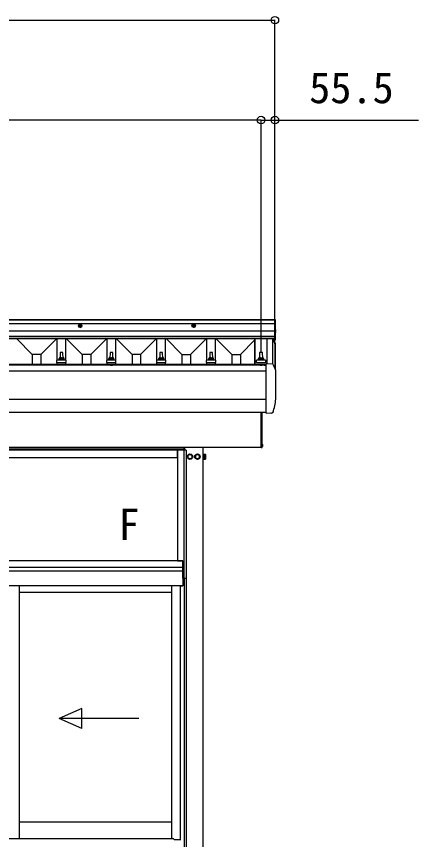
# Model space of a CAD drawing. Units: millimetres, scale not verified. Extents: x -1225 to 1225, y -1820 to 1812.
# Drawn here: x 201.9 to 363.1, y 7.3 to 337.2 of the extents above; entities that cross this region are included whole.
import ezdxf
from ezdxf.enums import TextEntityAlignment as Align

# ---------------------------------------------------------------- set-up
doc = ezdxf.new("R2010")
doc.units = ezdxf.units.MM
doc.header["$LTSCALE"] = 10
for name, color, linetype in [('0-2_USER1', 3, 'Continuous'), ('0-6_YKK_A1', 4, 'Continuous'), ('0-7_YKK_D', 6, 'Continuous')]:
    doc.layers.add(name, color=color, linetype=linetype)
doc.styles.add('ＭＳ ゴシック', font='')
doc.styles.get('ＭＳ ゴシック').set_extended_font_data('MS Gothic')

msp = doc.modelspace()

# ---------------------------------------------------------------- linework, layer by layer
at = {"layer": '0-6_YKK_A1'}
for p, q in [((305.5, 215.66), (-305.5, 215.66)), ((305.5, 215.59), (-305.5, 215.59)), ((305.5, 215.49), (-305.5, 215.49)), ((305.5, 208), (305.5, 215.66)), ((305.5, 213.96), (-305.5, 213.96)), ((227.49, 213.73), (226.99, 213.44)), ((226.99, 213.44), (226.99, 212.87)), ((227.49, 212.58), (226.99, 212.87)), ((227.18, 213.21), (227.34, 213.21)), ((227.18, 213.21), (227.18, 213.11)), ((227.18, 213.11), (227.34, 213.11)), ((227.44, 213.47), (227.44, 213.31)), ((227.54, 213.47), (227.44, 213.47)), ((227.44, 213.01), (227.44, 212.84)), ((227.44, 212.84), (227.54, 212.84)), ((227.49, 213.73), (227.99, 213.44)), ((227.49, 212.58), (227.99, 212.87)), ((227.54, 213.47), (227.54, 213.31)), ((227.54, 213.01), (227.54, 212.84)), ((227.64, 213.21), (227.81, 213.21)), ((227.64, 213.11), (227.81, 213.11)), ((227.81, 213.11), (227.81, 213.21)), ((227.99, 212.87), (227.99, 213.44)), ((273, 213.74), (272.5, 213.45)), ((272.5, 213.45), (272.5, 212.87)), ((273, 212.59), (272.5, 212.87)), ((272.68, 213.21), (272.85, 213.21)), ((272.68, 213.21), (272.68, 213.11)), ((272.68, 213.11), (272.85, 213.11)), ((272.95, 213.48), (272.95, 213.31)), ((273.05, 213.48), (272.95, 213.48)), ((272.95, 213.01), (272.95, 212.85)), ((272.95, 212.85), (273.05, 212.85)), ((273, 213.74), (273.5, 213.45)), ((273, 212.59), (273.5, 212.87)), ((273.05, 213.48), (273.05, 213.31)), ((273.05, 213.01), (273.05, 212.85)), ((273.15, 213.21), (273.31, 213.21)), ((273.15, 213.11), (273.31, 213.11)), ((273.31, 213.11), (273.31, 213.21)), ((273.5, 212.87), (273.5, 213.45)), ((305.65, 212.76), (305.5, 212.76)), ((305.65, 211.39), (305.5, 211.39)), ((305.67, 211.29), (305.61, 211.4)), ((305.65, 211.8), (305.65, 211.08)), ((305.65, 211.1), (305.65, 210.3)), ((305.86, 211.2), (305.67, 211.29)), ((305.9, 211.36), (305.81, 211.36)), ((305.5, 211.06), (-305.5, 211.06)), ((305.5, 208.98), (-305.5, 208.98)), ((305.5, 208.88), (-305.5, 208.88)), ((305.5, 208.15), (-305.5, 208.15)), ((305.5, 208), (-305.5, 208)), ((208.29, 201.74), (202.03, 208)), ((211.71, 201.74), (217.97, 208)), ((218.25, 199.41), (218.25, 208)), ((221.75, 199.41), (221.75, 208)), ((228.29, 201.74), (222.03, 208)), ((231.71, 201.74), (237.97, 208)), ((238.25, 199.41), (238.25, 208)), ((241.75, 199.41), (241.75, 208)), ((248.29, 201.74), (242.03, 208)), ((251.71, 201.74), (257.97, 208)), ((258.25, 199.41), (258.25, 208)), ((261.75, 199.41), (261.75, 208)), ((268.29, 201.74), (262.03, 208)), ((271.71, 201.74), (277.97, 208)), ((278.25, 199.41), (278.25, 208)), ((281.75, 199.41), (281.75, 208)), ((288.29, 201.74), (282.03, 208)), ((297.35, 208), (297.35, 197.72)), ((297.52, 208), (297.52, 197.72)), ((302.3, 208), (302.3, 197.99)), ((304.55, 208), (304.55, 197.87)), ((305.74, 205.99), (304.93, 208)), ((305.67, 210.59), (305.61, 210.7)), ((305.86, 210.49), (305.67, 210.59)), ((305.9, 210.66), (305.81, 210.66)), ((291.71, 201.74), (297.35, 207.48)), ((305.55, 205.93), (305.55, 196.26)), ((305.65, 205.68), (305.65, 195.99)), ((305.74, 205.72), (305.75, 205.68)), ((305.75, 205.68), (305.75, 205.95)), ((305.75, 195.69), (305.75, 205.68)), ((211.71, 201.74), (211.71, 197.72)), ((219.47, 202.45), (219.4, 200.1)), ((220.43, 202.55), (219.57, 202.55)), ((220.6, 200.1), (220.53, 202.45)), ((231.71, 201.74), (231.71, 197.72)), ((239.47, 202.45), (239.4, 200.1)), ((240.43, 202.55), (239.57, 202.55)), ((240.6, 200.1), (240.53, 202.45)), ((251.71, 201.74), (251.71, 197.72)), ((259.47, 202.45), (259.4, 200.1)), ((260.43, 202.55), (259.57, 202.55)), ((260.6, 200.1), (260.53, 202.45)), ((268.29, 201.74), (268.29, 197.72)), ((279.47, 202.45), (279.4, 200.1)), ((280.43, 202.55), (279.57, 202.55)), ((280.6, 200.1), (280.53, 202.45)), ((288.29, 201.74), (288.29, 197.72)), ((299.42, 202.45), (299.35, 200.1)), ((300.48, 202.55), (299.52, 202.55)), ((300.65, 200.1), (300.58, 202.45)), ((218.17, 198.55), (218.17, 199.32)), ((218.17, 198.55), (221.82, 198.55)), ((221.79, 199.4), (218.21, 199.4)), ((218.25, 199.42), (218.92, 199.58)), ((218.25, 197.72), (218.25, 198.55)), ((221.04, 199.6), (218.96, 199.6)), ((219, 199.68), (219, 200.1)), ((220.9, 200.1), (219.1, 200.1)), ((221, 199.68), (221, 200.1)), ((221.75, 199.42), (221.08, 199.58)), ((221.75, 197.72), (221.75, 198.55)), ((221.82, 198.55), (221.82, 199.32)), ((238.17, 198.55), (238.17, 199.32)), ((238.17, 198.55), (241.82, 198.55)), ((241.79, 199.4), (238.21, 199.4)), ((238.25, 199.42), (238.92, 199.58)), ((238.25, 197.72), (238.25, 198.55)), ((241.04, 199.6), (238.96, 199.6)), ((239, 199.68), (239, 200.1)), ((240.9, 200.1), (239.1, 200.1)), ((241, 199.68), (241, 200.1)), ((241.75, 199.42), (241.08, 199.58)), ((241.75, 197.72), (241.75, 198.55)), ((241.82, 198.55), (241.82, 199.32)), ((258.17, 198.55), (258.17, 199.32)), ((258.17, 198.55), (261.82, 198.55)), ((261.79, 199.4), (258.21, 199.4)), ((258.25, 199.42), (258.92, 199.58)), ((258.25, 197.72), (258.25, 198.55)), ((261.04, 199.6), (258.96, 199.6)), ((259, 199.68), (259, 200.1)), ((260.9, 200.1), (259.1, 200.1)), ((261, 199.68), (261, 200.1)), ((261.75, 199.42), (261.08, 199.58)), ((261.75, 197.72), (261.75, 198.55)), ((261.82, 198.55), (261.82, 199.32)), ((278.17, 198.55), (278.17, 199.32)), ((278.17, 198.55), (281.82, 198.55)), ((281.79, 199.4), (278.21, 199.4)), ((278.25, 199.42), (278.92, 199.58)), ((278.25, 197.72), (278.25, 198.55)), ((281.04, 199.6), (278.96, 199.6)), ((279, 199.68), (279, 200.1)), ((280.9, 200.1), (279.1, 200.1)), ((281, 199.68), (281, 200.1)), ((281.75, 199.42), (281.08, 199.58)), ((281.75, 197.72), (281.75, 198.55)), ((281.82, 198.55), (281.82, 199.32)), ((298.12, 198.55), (298.12, 199.32)), ((301.84, 199.4), (298.16, 199.4)), ((298.2, 199.42), (298.87, 199.58)), ((300.99, 199.6), (298.91, 199.6)), ((298.95, 199.68), (298.95, 200.1)), ((301.09, 199.6), (299.01, 199.6)), ((300.95, 200.1), (299.05, 200.1)), ((301.05, 199.68), (301.05, 200.1)), ((301.8, 199.42), (301.13, 199.58)), ((302.1, 197.87), (302.1, 198)), ((302.1, 198), (302.1, 198)), ((304.61, 197.87), (302.11, 198)), ((302.1, 197.46), (-302.1, 197.46)), ((302.1, 195.01), (-302.1, 195.01)), ((239.79, 197.72), (180.21, 197.72)), ((239.61, 197.51), (239.63, 197.6)), ((239.61, 197.51), (239.62, 197.46)), ((239.62, 197.46), (240.38, 197.46)), ((239.77, 197.71), (239.89, 197.48)), ((239.89, 197.48), (240, 197.42)), ((240.11, 197.48), (240, 197.42)), ((240.23, 197.71), (240.11, 197.48)), ((299.8, 197.72), (240.21, 197.72)), ((240.39, 197.51), (240.37, 197.6)), ((299.62, 197.51), (299.63, 197.6)), ((299.62, 197.51), (299.62, 197.46)), ((299.62, 197.46), (300.39, 197.46)), ((299.78, 197.71), (299.89, 197.48)), ((299.89, 197.48), (300.01, 197.42)), ((300.12, 197.48), (300.01, 197.42)), ((300.24, 197.71), (300.12, 197.48)), ((301.39, 197.72), (300.22, 197.72)), ((300.4, 197.51), (300.38, 197.6)), ((301.21, 197.51), (301.23, 197.6)), ((301.21, 197.51), (301.22, 197.46)), ((301.22, 197.46), (301.98, 197.46)), ((301.37, 197.71), (301.49, 197.48)), ((301.49, 197.48), (301.6, 197.42)), ((301.71, 197.48), (301.6, 197.42)), ((301.83, 197.71), (301.71, 197.48)), ((302.1, 197.72), (301.81, 197.72)), ((301.99, 197.51), (301.97, 197.6)), ((302.1, 195.21), (302.1, 195.28)), ((302.1, 195.19), (302.1, 195.27)), ((302.1, 183.83), (302.1, 195.19)), ((305.89, 183.83), (305.89, 195.19)), ((302.1, 183.67), (-302.1, 183.67)), ((302.1, 183.81), (302.1, 183.83)), ((302.1, 178.47), (302.1, 183.81)), ((302.1, 178.49), (-302.1, 178.49)), ((300, 164.45), (300, 178.49)), ((300, 178.49), (300, 164.4)), ((300.5, 164.45), (300.5, 178.49)), ((302.1, 178.25), (303.99, 178.35)), ((302.1, 178.25), (302.1, 178.27)), ((303.95, 178.35), (304.02, 178.28)), ((304.1, 178.25), (304.46, 178.27)), ((300.52, 165.13), (300.46, 165.25)), ((300.5, 165.64), (300.5, 164.85)), ((300.71, 165.04), (300.52, 165.13)), ((300.75, 165.2), (300.66, 165.2)), ((300, 164.45), (-270.05, 164.45)), ((269.2, 164.15), (3.8, 164.15)), ((269.2, 163.45), (3.8, 163.45)), ((266.45, 163.35), (6.55, 163.35)), ((266.45, 160.35), (266.45, 163.35)), ((269.12, 112.05), (269.12, 163.35)), ((269.2, 163.35), (269.2, 164.45)), ((269.25, 164.45), (269.25, 163.35)), ((270, 163.35), (270, 112.05)), ((276.75, 159.65), (276.75, 161.85)), ((276.86, 161.61), (277.04, 161.61)), ((276.86, 159.89), (276.86, 161.61)), ((277.04, 161.73), (277.66, 161.73)), ((277.04, 161.73), (277.04, 159.77)), ((277.04, 161.61), (277.04, 159.89)), ((277.74, 161.6), (277.66, 161.73)), ((300, 164.4), (300.45, 164.4)), ((266.45, 160.35), (6.55, 160.35)), ((276.74, 161.2), (276.75, 161.2)), ((276.74, 160.29), (276.75, 160.29)), ((277.04, 159.89), (276.86, 159.89)), ((277.04, 161.24), (277.66, 161.24)), ((277.04, 160.26), (277.66, 160.26)), ((277.04, 159.77), (277.66, 159.77)), ((277.74, 159.9), (277.66, 159.77)), ((277.74, 161.6), (277.74, 159.9)), ((268.65, 119.05), (4.35, 119.05)), ((266.5, 119.05), (268.7, 119.05)), ((268.65, 119.05), (268.65, 109.05)), ((268.7, 112.05), (268.7, 119.05)), ((268.65, 116.35), (4.35, 116.35)), ((268.65, 114.85), (4.35, 114.85)), ((268.65, 109.05), (4.35, 109.05)), ((203.07, 109.05), (203.07, 7.7)), ((264.2, 7.7), (264.2, 109.05)), ((267.6, 109.05), (267.6, 7.11)), ((267.6, 109.05), (268.7, 109.05)), ((268.7, 112.05), (270, 112.05)), ((268.7, 112.05), (268.7, 109.05)), ((268.7, 112.05), (270, 112.05)), ((269.12, 112.05), (269.12, 4.35)), ((270, 112.05), (270, 4.35)), ((264.2, 106.35), (203.07, 106.35)), ((228.18, 59.81), (219.01, 55.81)), ((228.18, 51.81), (228.18, 59.81)), ((251.01, 55.81), (219.01, 55.81)), ((228.18, 51.81), (219.01, 55.81)), ((264.2, 14.35), (203.07, 14.35)), ((8.35, 7.7), (264.65, 7.7)), ((265.13, 7.35), (267.6, 7.35))]:
    msp.add_line(p, q, dxfattribs=at)
for points in [[(305.65, 207.46), (305.5, 207.46), (305.5, 215.76), (305.65, 215.76)], [(271.5, 161.73), (270.65, 161.24), (270.65, 160.26), (271.5, 159.77), (272.35, 160.26), (272.35, 161.24)], [(274.5, 161.73), (273.65, 161.24), (273.65, 160.26), (274.5, 159.77), (275.35, 160.26), (275.35, 161.24)]]:
    msp.add_lwpolyline(points, close=True, dxfattribs=at)
for points in [[(305.86, 211.61), (305.67, 211.52), (305.61, 211.4)], [(305.9, 211.45), (305.81, 211.45), (305.81, 211.36)], [(304.71, 208), (304.77, 207.87), (305.65, 205.68)], [(305.74, 205.72), (304.87, 207.87), (304.82, 208)], [(305.86, 210.91), (305.67, 210.82), (305.61, 210.7)], [(305.9, 210.74), (305.81, 210.74), (305.81, 210.66)], [(211.71, 201.74), (208.29, 201.74), (208.29, 197.72)], [(231.71, 201.74), (228.29, 201.74), (228.29, 197.72)], [(251.71, 201.74), (248.29, 201.74), (248.29, 197.72)], [(268.29, 201.74), (271.71, 201.74), (271.71, 197.72)], [(288.29, 201.74), (291.71, 201.74), (291.71, 197.72)], [(298.12, 198.55), (301.87, 198.55), (301.87, 199.32)], [(239.61, 197.51), (240.39, 197.51), (240.38, 197.46)], [(299.62, 197.51), (300.4, 197.51), (300.39, 197.46)], [(301.21, 197.51), (301.99, 197.51), (301.98, 197.46)], [(302.1, 195.27), (302.1, 197.72), (302.1, 197.87)], [(302.1, 178.27), (302.1, 178.28), (302.1, 178.28), (302.1, 178.29), (302.1, 178.31), (302.1, 178.32), (302.1, 178.34), (302.1, 178.36), (302.1, 178.38), (302.1, 178.41), (302.1, 178.44), (302.1, 178.47)], [(304.72, 178.47), (304.71, 178.44), (304.7, 178.41), (304.68, 178.38), (304.66, 178.36), (304.63, 178.34), (304.61, 178.32), (304.58, 178.31), (304.55, 178.29), (304.52, 178.28), (304.49, 178.28), (304.46, 178.27)], [(300.71, 165.45), (300.52, 165.36), (300.46, 165.25)], [(300.75, 165.29), (300.66, 165.29), (300.66, 165.2)], [(270, 163.35), (266.5, 163.35), (266.5, 119.05)], [(276.75, -115.85), (276.75, -85.85), (276.75, 164.45)], [(276.75, 161.85), (276.86, 161.85), (276.86, 159.65), (276.75, 159.65)]]:
    msp.add_lwpolyline(points, dxfattribs=at)
for centre, radius in [((227.49, 213.16), 0.7), ((227.49, 213.16), 0.5), ((273, 213.16), 0.7), ((273, 213.16), 0.5), ((271.5, 160.75), 1.1), ((274.5, 160.75), 1.1), ((271.5, 160.75), 0.85), ((274.5, 160.75), 0.85)]:
    msp.add_circle(centre, radius, dxfattribs=at)
for centre, radius, start, end in [((227.34, 213.31), 0.1, 270, 0), ((227.34, 213.01), 0.1, 0, 90), ((227.64, 213.31), 0.1, 180, 270), ((227.64, 213.01), 0.1, 90, 180), ((272.85, 213.31), 0.1, 270, 0), ((272.85, 213.01), 0.1, 0, 90), ((273.15, 213.31), 0.1, 180, 270), ((273.15, 213.01), 0.1, 90, 180), ((305.68, 211.8), 0.027, 52.2859, 180), ((305.68, 211.1), 0.027, 52.2859, 180), ((305.37, 211.4), 0.53, 4.5994, 52.2859), ((305.37, 210.7), 0.53, 4.5994, 52.2859), ((305.37, 211.4), 0.53, 318.4764, 355.4006), ((305.68, 210.3), 0.027, 180, 307.7141), ((305.37, 210.7), 0.53, 307.7141, 355.4006), ((305.65, 205.95), 0.1, 0, 22.0286), ((219.57, 202.45), 0.1, 90, 178.6051), ((220.43, 202.45), 0.1, 1.3949, 90), ((239.57, 202.45), 0.1, 90, 178.6051), ((240.43, 202.45), 0.1, 1.3949, 90), ((259.57, 202.45), 0.1, 90, 178.6051), ((260.43, 202.45), 0.1, 1.3949, 90), ((279.57, 202.45), 0.1, 90, 178.6051), ((280.43, 202.45), 0.1, 1.3949, 90), ((299.52, 202.45), 0.1, 90, 178.6051), ((300.48, 202.45), 0.1, 1.3949, 90), ((218.27, 199.32), 0.1, 103.627, 180), ((218.9, 199.68), 0.1, 283.627, 0), ((219.41, 200.03), 0.413, 90, 171.1763), ((219.1, 200), 0.1, 90, 180), ((220.33, 200.1), 0.483, 133.6028, 180), ((219.67, 200.1), 0.483, 0, 46.3972), ((220.59, 200.03), 0.413, 8.8237, 90), ((220.9, 200), 0.1, 0, 90), ((221.1, 199.68), 0.1, 180, 256.373), ((221.72, 199.32), 0.1, 0, 76.373), ((238.27, 199.32), 0.1, 103.627, 180), ((238.9, 199.68), 0.1, 283.627, 0), ((239.41, 200.03), 0.413, 90, 171.1763), ((239.1, 200), 0.1, 90, 180), ((240.33, 200.1), 0.483, 133.6028, 180), ((239.67, 200.1), 0.483, 0, 46.3972), ((240.59, 200.03), 0.413, 8.8237, 90), ((240.9, 200), 0.1, 0, 90), ((241.1, 199.68), 0.1, 180, 256.373), ((241.72, 199.32), 0.1, 0, 76.373), ((258.27, 199.32), 0.1, 103.627, 180), ((258.9, 199.68), 0.1, 283.627, 0), ((259.41, 200.03), 0.413, 90, 171.1763), ((259.1, 200), 0.1, 90, 180), ((260.33, 200.1), 0.483, 133.6028, 180), ((259.67, 200.1), 0.483, 0, 46.3972), ((260.59, 200.03), 0.413, 8.8237, 90), ((260.9, 200), 0.1, 0, 90), ((261.1, 199.68), 0.1, 180, 256.373), ((261.72, 199.32), 0.1, 0, 76.373), ((278.27, 199.32), 0.1, 103.627, 180), ((278.9, 199.68), 0.1, 283.627, 0), ((279.41, 200.03), 0.413, 90, 171.1763), ((279.1, 200), 0.1, 90, 180), ((280.33, 200.1), 0.483, 133.6028, 180), ((279.67, 200.1), 0.483, 0, 46.3972), ((280.59, 200.03), 0.413, 8.8237, 90), ((280.9, 200), 0.1, 0, 90), ((281.1, 199.68), 0.1, 180, 256.373), ((281.72, 199.32), 0.1, 0, 76.373), ((298.22, 199.32), 0.1, 103.627, 180), ((298.85, 199.68), 0.1, 283.627, 0), ((299.36, 200.03), 0.413, 90, 171.1763), ((299.05, 200), 0.1, 90, 180), ((300.28, 200.1), 0.483, 133.6028, 180), ((299.62, 200.1), 0.483, 0, 46.3972), ((300.64, 200.03), 0.413, 8.8237, 90), ((300.95, 200), 0.1, 0, 90), ((301.15, 199.68), 0.1, 180, 256.373), ((301.77, 199.32), 0.1, 0, 76.373), ((239.71, 197.59), 0.09, 120.6359, 170), ((240, 197.11), 0.65, 59.3641, 120.6359), ((240.29, 197.59), 0.09, 10, 59.3641), ((299.72, 197.59), 0.09, 120.6359, 170), ((300.01, 197.11), 0.65, 59.3641, 120.6359), ((300.29, 197.59), 0.09, 10, 59.3641), ((301.31, 197.59), 0.09, 120.6359, 170), ((301.6, 197.11), 0.65, 59.3641, 120.6359), ((301.89, 197.59), 0.09, 10, 59.3641), ((300.53, 165.64), 0.027, 52.2859, 180), ((300.22, 165.25), 0.53, 4.5994, 52.2859), ((300.22, 165.25), 0.53, 307.7141, 355.4006), ((277.31, 161.48), 0.434, 325.6157, 34.3843), ((300.45, 164.45), 0.05, 270, 0), ((300.53, 164.85), 0.027, 180, 307.7141), ((271.5, 160.75), 0.86, 51.254, 68.746), ((271.5, 160.75), 0.86, 291.254, 308.746), ((271.5, 160.75), 0.86, 351.254, 8.746), ((274.5, 160.75), 0.86, 51.254, 68.746), ((274.5, 160.75), 0.86, 291.254, 308.746), ((274.5, 160.75), 0.86, 351.254, 8.746), ((276.12, 160.75), 1.62, 342.4121, 17.5879), ((277.31, 160.01), 0.434, 325.6157, 34.3843), ((264.65, 7.2), 0.5, 17.4574, 90)]:
    msp.add_arc(centre, radius, start, end, dxfattribs=at)
for centre, major_axis, ratio, start_param, end_param in [((302.1, 197.7), (0.424, -0.023), 0.706571, 1.574667, 1.609694), ((304.6, 197.57), (0.3, 0), 0.99863, 0.522103, 1.518436), ((295.89, 192.57), (-10.34, 0), 0.99863, 3.405784, 3.663696), ((305.58, 195.19), (0.3, 0), 0.99863, 6.283185, 6.547376), ((286.48, 185.21), (-19.46, 0), 0.99863, 2.786967, 3.069276), ((305.58, 183.83), (0.3, 0), 0.99863, 6.210869, 6.283185), ((304.09, 178.35), (0.0727, -0.069), 0.9974, 4.712389, 5.525231)]:
    msp.add_ellipse(centre, major_axis=major_axis, ratio=ratio, start_param=start_param, end_param=end_param, dxfattribs=at)
at = {"layer": '0-7_YKK_D'}
for p, q in [((-305.55, 335.66), (305.55, 335.66)), ((305.55, 225.49), (305.55, 335.76)), ((300, 295.66), (-300, 295.66)), ((300, 295.66), (294, 295.66)), ((300, 202.65), (300, 295.76)), ((300, 202.65), (300, 295.76)), ((300, 295.66), (305.55, 295.66)), ((305.55, 206.03), (305.55, 295.76)), ((305.55, 295.66), (363.15, 295.66)), ((269.25, 112.02), (269.25, 112.05))]:
    msp.add_line(p, q, dxfattribs=at)
for centre in [(305.55, 335.66), (300, 295.66), (300, 295.66), (305.55, 295.66)]:
    msp.add_circle(centre, 1.5, dxfattribs=at)

# ---------------------------------------------------------------- texts
at = {"layer": '0-2_USER1', "style": 'ＭＳ ゴシック'}
msp.add_text('F', height=12.46, dxfattribs=at).set_placement((242.81, 123.7), align=Align.BOTTOM_LEFT)
at = {"layer": '0-7_YKK_D', "style": 'ＭＳ ゴシック'}
msp.add_text('55.5', height=12.46, dxfattribs=at).set_placement((319.29, 298.66), align=Align.BOTTOM_LEFT)

doc.saveas('drawing.dxf')
